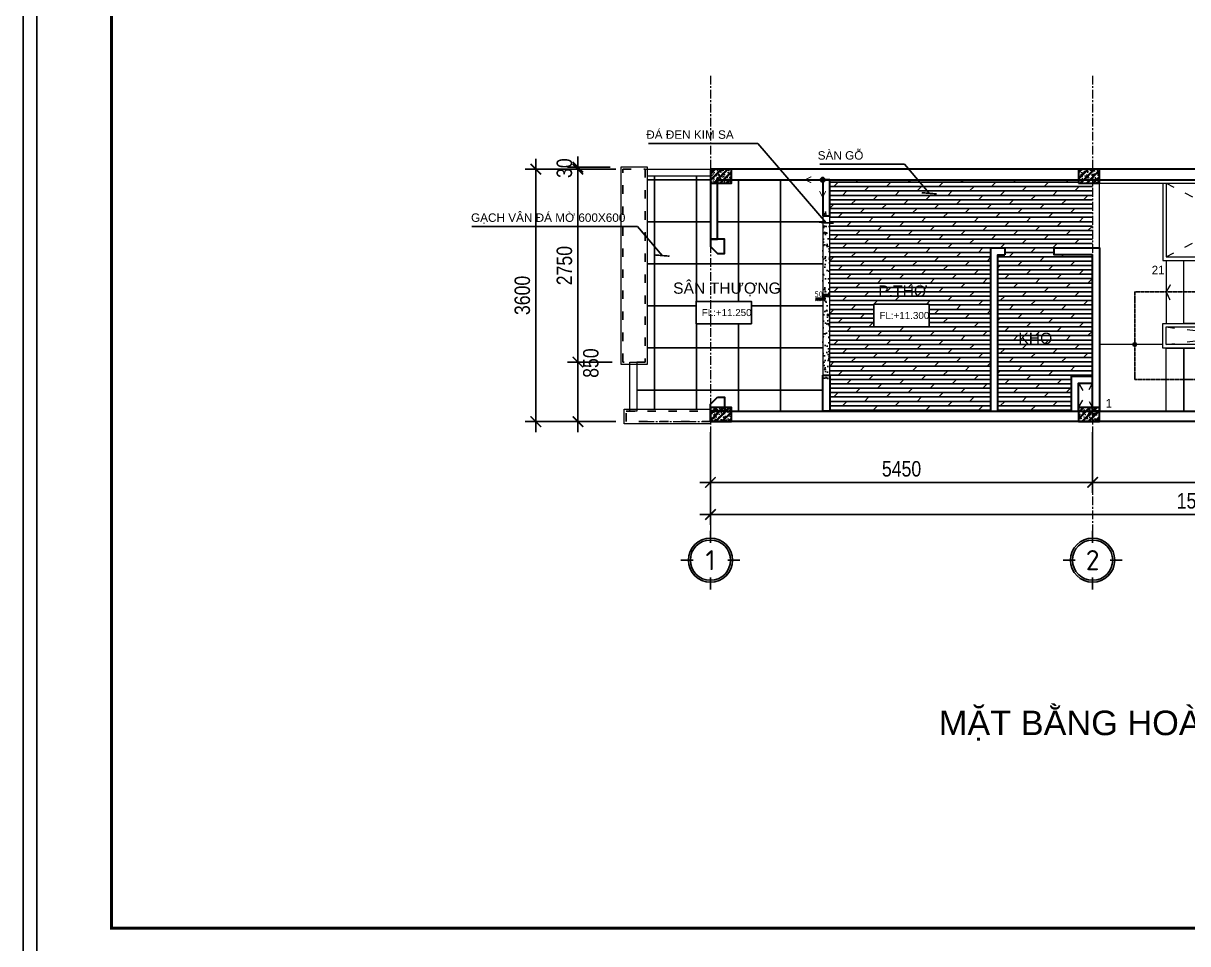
# Model space of a CAD drawing. Header units: inches. Extents: x 236662 to 497023, y -248575 to 81795.
# Drawn here: x 352879 to 369485, y -53108 to -39983 of the extents above; entities that cross this region are included whole.
import ezdxf
from ezdxf.enums import TextEntityAlignment as Align

# ---------------------------------------------------------------- set-up
doc = ezdxf.new("R2010")
doc.units = ezdxf.units.IN
doc.header["$LTSCALE"] = 10
doc.header["$MEASUREMENT"] = 0
for name, pattern in [('ACAD_ISO03W100', [30, 12, -18]), ('CENTER', [2, 1.25, -0.25, 0.25, -0.25]), ('DASHED2', [0.375, 0.25, -0.125])]:
    doc.linetypes.add(name, pattern=pattern)
for name, color, linetype in [('01. HP_TEXT', 9, 'Continuous'), ('07. HP_KY HIEU', 43, 'Continuous'), ('07. HP_KY HIEU @ 1', 43, 'Continuous'), ('08. HP_DIM', 118, 'Continuous'), ('12. HP_NET KHUAT', 25, 'ACAD_ISO03W100'), ('hach', 7, 'Continuous'), ('TEXT', 2, 'Continuous')]:
    doc.layers.add(name, color=color, linetype=linetype)
for name, color, linetype, lineweight in [('02. HP_BE TONG', 1, 'Continuous', 35), ('03. HP_TUONG', 2, 'Continuous', 35), ('05. HP_TRUC', 251, 'CENTER', 5), ('06. HP_THAY 1', 134, 'Continuous', 15), ('06. HP_THAY 2', 147, 'Continuous', 13), ('09_HP_HATCH', 8, 'Continuous', 5), ('14. HP_OPENING', 250, 'ACAD_ISO03W100', 5), ('GHICHU', 7, 'Continuous', 9), ('N KHUAT', 8, 'Continuous', 5)]:
    doc.layers.add(name, color=color, linetype=linetype, lineweight=lineweight)
doc.layers.add('Tpl_Bound', color=1, linetype='Continuous', plot=False)
doc.styles.add('AVO', font='VAVOB.TTF')
doc.styles.add('BAOANNOTE', font='arial.ttf', dxfattribs={"width": 0.8})
doc.styles.add('ISOCP50', font='isocpeur.ttf')
doc.styles.get("Standard").update_dxf_attribs({"font": 'arial.ttf'})
doc.styles.add('Tahoma', font='tahoma.ttf')
doc.styles.add('TEXT (none)', font='arial.ttf')
doc.styles.add('text2', font='VHELVCN.TTF')
doc.dimstyles.new('AL-100', dxfattribs={"dimtxt": 220, "dimasz": 150, "dimexe": 150, "dimexo": 150, "dimgap": 80, "dimtad": 1, "dimdec": 0, "dimzin": 9, "dimtxsty": 'text2', "dimblk": 'ARCHTICK', "dimcen": 1, "dimdle": 150, "dimclrd": 256, "dimclre": 256, "dimclrt": 7, "dimadec": 0, "dimazin": 0, "dimtfac": 1, "dimtdec": 0, "dimtix": 1, "dimtmove": 2, "dimatfit": 3, "dimldrblk": 'ARCHTICK', "dimfxl": 1, "dimtolj": 1, "dimtzin": 0, "dimlwd": -1, "dimlwe": -1, "dimarcsym": 0})

# ---------------------------------------------------------------- blocks, each defined once
blk = doc.blocks.new('_ArchTick')
at = {"color": 0, "linetype": 'ByBlock', "const_width": 0.15}
blk.add_lwpolyline([(-0.5, -0.5), (0.5, 0.5)], dxfattribs=at)
blk = doc.blocks.new('*D1165')
at = {"layer": '08. HP_DIM', "transparency": 16777216}
for p, q in [((362679, -45814), (362679, -47137)), ((377679, -45814), (377679, -47137)), ((362529, -46987), (377829, -46987))]:
    blk.add_line(p, q, dxfattribs=at)
at = {"layer": 'Defpoints', "color": 0, "transparency": 16777216}
for p in [(362679, -45664), (377679, -45664), (377679, -46987)]:
    blk.add_point(p, dxfattribs=at)
at = {"layer": '08. HP_DIM', "transparency": 16777216, "xscale": 150, "yscale": 150, "zscale": 150, "rotation": 180}
blk.add_blockref('_ArchTick', (362679, -46987), dxfattribs=at)
at = {"layer": '08. HP_DIM', "transparency": 16777216, "xscale": 150, "yscale": 150, "zscale": 150}
blk.add_blockref('_ArchTick', (377679, -46987), dxfattribs=at)
at = {"layer": '08. HP_DIM', "color": 7, "transparency": 16777216, "insert": (369679, -46795), "char_height": 220, "attachment_point": 5, "style": 'text2'}
blk.add_mtext('\\A1;15000', dxfattribs=at)
blk = doc.blocks.new('grid test1')
at = {"ltscale": 20}
for p, q in [((0, 440), (0, 260)), ((-260, 0), (-440, 0)), ((440, 0), (260, 0)), ((0, -260), (0, -440))]:
    blk.add_line(p, q, dxfattribs=at)
at = {"color": 251, "ltscale": 20, "true_color": 0x636466}
for radius in [330, 300]:
    blk.add_circle((0, 0), radius, dxfattribs=at)
at = {"layer": '01. HP_TEXT', "color": 2, "ltscale": 20, "true_color": 0xf1eb1f, "style": 'ISOCP50'}
blk.add_attdef('GRID', text='', height=300, dxfattribs=at).set_placement((-37, 0), align=Align.MIDDLE_CENTER)
blk = doc.blocks.new('zcsadsdasd3')
at = {"layer": '05. HP_TRUC', "ltscale": 10}
for p, q in [((-15000, 4933), (-15000, -1554)), ((-9550, 4933), (-9550, -1554)), ((-15930, 3600), (1239, 3600)), ((-15930, 0), (1239, 0))]:
    blk.add_line(p, q, dxfattribs=at)
at = {"layer": '07. HP_KY HIEU @ 1', "ltscale": 20}
ref = blk.add_blockref('grid test1', (-15000, -1975), dxfattribs=dict(at, xscale=0.9555000001564621, yscale=0.9555000001564621, zscale=0.9555000001564621))
ref.add_attrib('GRID', '1', dxfattribs={"layer": 'TEXT', "ltscale": 20, "height": 287, "style": 'ISOCP50'}).set_placement((-15000, -1975), align=Align.MIDDLE_CENTER)
ref = blk.add_blockref('grid test1', (-9550, -1975), dxfattribs=dict(at, xscale=0.9555000001564621, yscale=0.9555000001564621, zscale=0.9555000001564621))
ref.add_attrib('GRID', '2', dxfattribs={"layer": 'TEXT', "ltscale": 20, "height": 287, "style": 'ISOCP50'}).set_placement((-9550, -1975), align=Align.MIDDLE_CENTER)
blk = doc.blocks.new('*D1180')
at = {"layer": '08. HP_DIM', "transparency": 16777216}
for p, q in [((360189, -41914), (360189, -45814)), ((361329, -42064), (360039, -42064)), ((361329, -45664), (360039, -45664))]:
    blk.add_line(p, q, dxfattribs=at)
at = {"layer": 'Defpoints', "color": 0, "transparency": 16777216}
for p in [(361479, -42064, 6), (360189, -45664), (361479, -45664, 6)]:
    blk.add_point(p, dxfattribs=at)
at = {"layer": '08. HP_DIM', "transparency": 16777216, "xscale": 150, "yscale": 150, "zscale": 150}
for p, rotation in [((360189, -42064), 90), ((360189, -45664), 270)]:
    blk.add_blockref('_ArchTick', p, dxfattribs=dict(at, rotation=rotation))
at = {"layer": '08. HP_DIM', "color": 7, "transparency": 16777216, "insert": (359997, -43864), "char_height": 220, "attachment_point": 5, "rotation": 90, "style": 'text2'}
blk.add_mtext('\\A1;3600', dxfattribs=at)
blk = doc.blocks.new('KHUNG TEN A-3')
at = {"layer": '02. HP_BE TONG', "color": 1, "const_width": 0.5}
blk.add_lwpolyline([(15, 5), (415, 5), (415, 292), (15, 292)], close=True, dxfattribs=at)
at = {"layer": '06. HP_THAY 1'}
blk.add_lwpolyline([(0, 297), (420, 297), (420, 0), (0, 0)], close=True, dxfattribs=at)
at = {"layer": 'Defpoints'}
blk.add_lwpolyline([(0, 0), (420, 0), (420, 297), (0, 297)], close=True, dxfattribs=at)
blk = doc.blocks.new('Level mark - Plan 2')
blk.add_lwpolyline([(12.53, 0.4), (12.53, 3.6), (4.64, 3.6), (4.64, 0.4)], close=True)
at = {"style": 'BAOANNOTE', "flags": 8}
blk.add_attdef('FL%%P0.000', text='', height=2, dxfattribs=at).set_placement((9, 2), align=Align.MIDDLE_CENTER)
blk = doc.blocks.new('*D1331')
at = {"layer": '08. HP_DIM', "transparency": 16777216}
for p, q in [((-9550, -3750), (-9550, -4616)), ((-5450, -3750), (-5450, -4616)), ((-9700, -4466), (-5300, -4466))]:
    blk.add_line(p, q, dxfattribs=at)
at = {"layer": 'Defpoints', "color": 0, "transparency": 16777216}
for p in [(-9550, -3600), (-5450, -3600), (-5450, -4466)]:
    blk.add_point(p, dxfattribs=at)
at = {"layer": '08. HP_DIM', "transparency": 16777216, "xscale": 150, "yscale": 150, "zscale": 150, "rotation": 180}
blk.add_blockref('_ArchTick', (-9550, -4466), dxfattribs=at)
at = {"layer": '08. HP_DIM', "transparency": 16777216, "xscale": 150, "yscale": 150, "zscale": 150}
blk.add_blockref('_ArchTick', (-5450, -4466), dxfattribs=at)
at = {"layer": '08. HP_DIM', "color": 7, "transparency": 16777216, "insert": (-7500, -4274), "char_height": 220, "attachment_point": 5, "style": 'text2'}
blk.add_mtext('\\A1;4100', dxfattribs=at)
blk = doc.blocks.new('*D1333')
at = {"layer": '08. HP_DIM', "transparency": 16777216}
for p, q in [((-15000, -3750), (-15000, -5073)), ((0, -3750), (0, -5073)), ((-15150, -4923), (150, -4923))]:
    blk.add_line(p, q, dxfattribs=at)
at = {"layer": 'Defpoints', "color": 0, "transparency": 16777216}
for p in [(-15000, -3600), (0, -3600), (0, -4923)]:
    blk.add_point(p, dxfattribs=at)
at = {"layer": '08. HP_DIM', "transparency": 16777216, "xscale": 150, "yscale": 150, "zscale": 150, "rotation": 180}
blk.add_blockref('_ArchTick', (-15000, -4923), dxfattribs=at)
at = {"layer": '08. HP_DIM', "transparency": 16777216, "xscale": 150, "yscale": 150, "zscale": 150}
blk.add_blockref('_ArchTick', (0, -4923), dxfattribs=at)
at = {"layer": '08. HP_DIM', "color": 7, "transparency": 16777216, "insert": (-8000, -4731), "char_height": 220, "attachment_point": 5, "style": 'text2'}
blk.add_mtext('\\A1;15000', dxfattribs=at)
blk = doc.blocks.new('*D1334')
at = {"layer": '08. HP_DIM', "transparency": 16777216}
for p, q in [((-15000, -3750), (-15000, -4616)), ((-9550, -3750), (-9550, -4616)), ((-9400, -4466), (-15150, -4466))]:
    blk.add_line(p, q, dxfattribs=at)
at = {"layer": 'Defpoints', "color": 0, "transparency": 16777216}
for p in [(-15000, -3600), (-9550, -3600), (-15000, -4466)]:
    blk.add_point(p, dxfattribs=at)
at = {"layer": '08. HP_DIM', "transparency": 16777216, "xscale": 150, "yscale": 150, "zscale": 150, "rotation": 180}
blk.add_blockref('_ArchTick', (-15000, -4466), dxfattribs=at)
at = {"layer": '08. HP_DIM', "transparency": 16777216, "xscale": 150, "yscale": 150, "zscale": 150}
blk.add_blockref('_ArchTick', (-9550, -4466), dxfattribs=at)
at = {"layer": '08. HP_DIM', "color": 7, "transparency": 16777216, "insert": (-12275, -4274), "char_height": 220, "attachment_point": 5, "style": 'text2'}
blk.add_mtext('\\A1;5450', dxfattribs=at)
blk = doc.blocks.new('COT')
at = {"layer": '09_HP_HATCH'}
h = blk.add_hatch(dxfattribs=at)
h.set_pattern_fill('CHAU-01', color=256, scale=15, pattern_type=2)
h.set_pattern_definition([(50, (-55276.965, -37444.2), (107.58903, -9.41282), [11.25, -123.75]), (355, (-55276.97, -37444.2), (-20.8127, 112.82882), [9, -99]), (100.4514, (-55268, -37444.99), (86.7764, 103.41593), [9.56103, -105.17132]), (46.1842, (-55276.97, -37414.2), (160.08616, -24.82785), [16.875, -185.625]), (96.6356, (-55263.62, -37416.27), (140.1994, 146.11768), [14.34154, -157.75695]), (351.1842, (-55276.97, -37414.2), (140.1993, 146.1178), [13.5, -148.5]), (21, (-55261.965, -37421.7), (89.53606, -60.39283), [11.25, -123.75]), (326, (-55261.97, -37421.7), (36.4973, 108.7725), [9, -99]), (71.4514, (-55254.5, -37426.73), (126.0334, 48.37957), [9.56103, -105.17132]), (37.5, (-55276.965, -37444.2), (1.823978, 49.934078), [0, -97.8, 0, -100.5, 0, -99.375]), (7.5, (-55276.965, -37444.2), (39.46043, 59.161757), [0, -57.3, 0, -95.55, 0, -37.875]), (327.5, (-55310.415, -37444.2), (80.073365, -3.38323), [0, -37.5, 0, -117, 0, -155.25]), (317.5, (-55325.415, -37444.2), (87.477925, 15.01575), [0, -48.75, 0, -77.7, 0, -110.25]), (45, (-55276.965, -37444.2), (-45.07806, 45.07806), []), (45, (-55276.965, -37425.827), (-45.07806, 45.07806), [])])
h.paths.add_polyline_path([(0, -200), (300, -200), (300, 0), (0, 0)])
at = {"layer": '02. HP_BE TONG'}
blk.add_lwpolyline([(0, -200), (300, -200), (300, 0), (0, 0)], close=True, dxfattribs=at)
blk = doc.blocks.new('ádasdwdczxzc')
at = {"layer": '03. HP_TUONG'}
for p in [(-15000, 3600), (-9750, 3600), (-5550, 3600), (-300, 3600), (-15000, 200), (-9750, 200), (-5550, 200), (-300, 200)]:
    blk.add_blockref('COT', p, dxfattribs=at)
blk = doc.blocks.new('Step Symbol - Metric')
h = blk.add_hatch()
h.set_pattern_fill('_USER', color=0, angle=45, style=0, pattern_type=0)
h.set_pattern_definition([(45, (0, 4), (-0.70711, 0.70711), [])])
h.paths.add_polyline_path([(8, 0), (8, -3), (-3, -3), (-3, 1), (-8, 1), (-8, 4), (0, 4), (0, 0)])
at = {"color": 0}
blk.add_lwpolyline([(8, 0), (0, 0), (0, 4), (-8, 4)], dxfattribs=at)
blk.add_attdef('Step', (2, 2), '', height=3, dxfattribs=at)
blk = doc.blocks.new('*D1214')
at = {"layer": '08. HP_DIM', "transparency": 16777216}
for p, q in [((360789, -44814), (360789, -44664)), ((361279, -44814), (360639, -44814)), ((360789, -45664), (360789, -44814)), ((361329, -45664), (360639, -45664)), ((360789, -45664), (360789, -45814))]:
    blk.add_line(p, q, dxfattribs=at)
at = {"layer": 'Defpoints', "color": 0, "transparency": 16777216}
for p in [(360789, -44814), (361429, -44814, -319), (361479, -45664, -319)]:
    blk.add_point(p, dxfattribs=at)
at = {"layer": '08. HP_DIM', "transparency": 16777216, "xscale": 150, "yscale": 150, "zscale": 150}
for p, rotation in [((360789, -44814), 270), ((360789, -45664), 90)]:
    blk.add_blockref('_ArchTick', p, dxfattribs=dict(at, rotation=rotation))
at = {"layer": '08. HP_DIM', "color": 7, "transparency": 16777216, "insert": (360974, -44829), "char_height": 220, "attachment_point": 5, "rotation": 90, "style": 'text2'}
blk.add_mtext('\\A1;850', dxfattribs=at)
blk = doc.blocks.new('*D1215')
at = {"layer": '08. HP_DIM', "transparency": 16777216}
for p, q in [((360789, -44964), (360789, -41914)), ((361279, -42064), (360639, -42064)), ((361279, -44814), (360639, -44814))]:
    blk.add_line(p, q, dxfattribs=at)
at = {"layer": 'Defpoints', "color": 0, "transparency": 16777216}
for p in [(360789, -42064), (361429, -42064, -319), (361429, -44814, -319)]:
    blk.add_point(p, dxfattribs=at)
at = {"layer": '08. HP_DIM', "transparency": 16777216, "xscale": 150, "yscale": 150, "zscale": 150}
for p, rotation in [((360789, -42064), 90), ((360789, -44814), 270)]:
    blk.add_blockref('_ArchTick', p, dxfattribs=dict(at, rotation=rotation))
at = {"layer": '08. HP_DIM', "color": 7, "transparency": 16777216, "insert": (360597, -43439), "char_height": 220, "attachment_point": 5, "rotation": 90, "style": 'text2'}
blk.add_mtext('\\A1;2750', dxfattribs=at)
blk = doc.blocks.new('*D1216')
at = {"layer": '08. HP_DIM', "transparency": 16777216}
for p, q in [((360789, -42034), (360789, -41884)), ((361249, -42034), (360639, -42034)), ((361279, -42064), (360639, -42064)), ((360789, -42064), (360789, -42034)), ((360789, -42064), (360789, -42214))]:
    blk.add_line(p, q, dxfattribs=at)
at = {"layer": 'Defpoints', "color": 0, "transparency": 16777216}
for p in [(360789, -42034), (361399, -42034, -319), (361429, -42064, -319)]:
    blk.add_point(p, dxfattribs=at)
at = {"layer": '08. HP_DIM', "transparency": 16777216, "xscale": 150, "yscale": 150, "zscale": 150}
for p, rotation in [((360789, -42034), 270), ((360789, -42064), 90)]:
    blk.add_blockref('_ArchTick', p, dxfattribs=dict(at, rotation=rotation))
at = {"layer": '08. HP_DIM', "color": 7, "transparency": 16777216, "insert": (360597, -42049), "char_height": 220, "attachment_point": 5, "rotation": 90, "style": 'text2'}
blk.add_mtext('\\A1;30', dxfattribs=at)
blk = doc.blocks.new('DINHVIGACH')
at = {"linetype": 'Continuous'}
h = blk.add_hatch(color=256, dxfattribs=at)
edge = h.paths.add_edge_path()
edge.add_ellipse((0, 0), major_axis=(133, 0), ratio=1, start_angle=-0.00147, end_angle=359.99853, ccw=False)
at = {"const_width": 50}
for points in [[(0, 0), (1000, 0)], [(0, -1000), (0, 0)], [(648, 175), (1000, 0), (648, -175)], [(-175, -648), (0, -1000), (175, -648)]]:
    blk.add_lwpolyline(points, dxfattribs=at)
at = {"extrusion": (0, 0, -1)}
blk.add_ellipse((0, 0), major_axis=(133, 0), ratio=1, start_param=0.000026, end_param=6.283211, dxfattribs=at)
blk = doc.blocks.new('mb tang 4')
at = {"layer": '07. HP_KY HIEU'}
h = blk.add_hatch(color=256, dxfattribs=at)
h.dxf.hatch_style = 1
edge = h.paths.add_edge_path()
edge.add_arc((-8950, -2500), 25, 0, 360)
at = {"layer": '03. HP_TUONG'}
blk.add_line((-10800, -1120), (-10800, -1220), dxfattribs=at)
for points in [[(-4350, 0), (-15000, 0), (-15000, -1000), (-14900, -1000), (-14900, -150), (-4350, -150)], [(-13400, -665), (-13300, -665), (-13300, -150), (-13400, -150)], [(-14900, -1200), (-14800, -1200), (-14800, -1000), (-15000, -1000), (-15000, -1100)], [(-13400, -2935), (-13300, -2935), (-13300, -3450), (-13400, -3450)], [(-14900, -3250), (-14800, -3250), (-14800, -3450), (-15000, -3450), (-15000, -3350)]]:
    blk.add_lwpolyline(points, close=True, dxfattribs=at)
for points in [[(-11000, -3450), (-11000, -1120), (-10800, -1120)], [(-9550, -1220), (-10100, -1220), (-10100, -1120), (-9450, -1120), (-9450, -3450), (-9550, -3450), (-9550, -1220)], [(-10900, -3450), (-10900, -1220), (-10800, -1220)], [(-750, -2200), (0, -2200), (0, -3600), (-15000, -3600), (-15000, -3450), (-14850, -3450), (-14850, -3450), (-150, -3450), (-150, -2300), (-750, -2300)], [(-9850, -3450), (-9850, -2950), (-9550, -2950)], [(-9750, -3450), (-9750, -3050), (-9550, -3050)]]:
    blk.add_lwpolyline(points, dxfattribs=at)
at = {"layer": '06. HP_THAY 1'}
for p, q in [((-8500, -200), (-8500, -1250)), ((-8500, -1250), (-6500, -1250))]:
    blk.add_line(p, q, dxfattribs=at)
for points in [[(-15900, 30), (-16280, 30), (-16280, -2780), (-15900, -2780)], [(-15900, 0), (-15000, 0), (-15000, -100), (-15900, -100)], [(-9450, -200), (-5550, -200), (-5550, -150), (-9450, -150)], [(-6450, -2200), (-6450, -2550), (-8550, -2550), (-8550, -2200)], [(-8500, -2250), (-6500, -2250), (-6500, -2500), (-8500, -2500)], [(-16150, -2750), (-16050, -2750), (-16050, -3450), (-16150, -3450)], [(-16230, -3420), (-15000, -3420), (-15000, -3630), (-16230, -3630)]]:
    blk.add_lwpolyline(points, close=True, dxfattribs=at)
blk.add_lwpolyline([(-8550, -200), (-8550, -1300), (-6450, -1300), (-6450, -200)], dxfattribs=at)
at = {"layer": '06. HP_THAY 2'}
for p, q in [((-9450, -1120), (-9450, -150)), ((-8500, -1300), (-8500, -2200))]:
    blk.add_line(p, q, dxfattribs=at)
for points in [[(-13300, -665), (-13400, -665), (-13400, -2935), (-13300, -2935)], [(-8250, -2200), (-8250, -1300), (-8000, -1300), (-8000, -2200)], [(-8500, -3450), (-8500, -2550), (-8250, -2550), (-8250, -3450)], [(-8250, -3450), (-8250, -2550), (-8000, -2550), (-8000, -3450)]]:
    blk.add_lwpolyline(points, close=True, dxfattribs=at)
blk.add_lwpolyline([(-8550, -2500), (-9450, -2500), (-9450, -3450), (-8500, -3450), (-8500, -2550)], dxfattribs=at)
at = {"layer": '07. HP_KY HIEU', "linetype": 'DASHED2'}
blk.add_lwpolyline([(-8950, -1750), (-8950, -3000), (-6050, -3000), (-6050, -1750)], close=True, dxfattribs=at)
at = {"layer": '07. HP_KY HIEU'}
blk.add_circle((-8950, -2500), 25, dxfattribs=at)
at = {"layer": '12. HP_NET KHUAT'}
for points in [[(-16250, 0), (-15930, 0), (-15930, -2750), (-16250, -2750)], [(-16200, -3450), (-15000, -3450), (-15000, -3600), (-16200, -3600)]]:
    blk.add_lwpolyline(points, close=True, dxfattribs=at)
at = {"layer": '14. HP_OPENING'}
for p, q in [((-8500, -200), (-6500, -1250)), ((-8500, -1250), (-6500, -200)), ((-8500, -2250), (-6500, -2500)), ((-8500, -2500), (-6500, -2250)), ((-9750, -3050), (-9550, -3400)), ((-9750, -3400), (-9550, -3050))]:
    blk.add_line(p, q, dxfattribs=at)
at = {"layer": 'N KHUAT', "linetype": 'Continuous', "const_width": 20}
blk.add_lwpolyline([(-8446.4, -1865.5), (-8500, -1750), (-8439.4, -1646)], dxfattribs=at)
ref = blk.add_blockref('Level mark - Plan 2', (-15669.3, -2244.6), dxfattribs=dict(xscale=100, yscale=100, zscale=100))
ref.add_attrib('FL%%P0.000', 'FL:+11.250', dxfattribs={"height": 100, "style": 'BAOANNOTE'}).set_placement((-14769.3, -2044.6), align=Align.MIDDLE_CENTER)
ref = blk.add_blockref('Level mark - Plan 2', (-13134.8, -2285.7), dxfattribs=dict(xscale=100, yscale=100, zscale=100))
ref.add_attrib('FL%%P0.000', 'FL:+11.300', dxfattribs={"height": 100, "style": 'BAOANNOTE'}).set_placement((-12234.8, -2085.7), align=Align.MIDDLE_CENTER)
at = {"layer": '07. HP_KY HIEU @ 1'}
ref = blk.add_blockref('Step Symbol - Metric', (-13400, -1837.1), dxfattribs=dict(at, xscale=-12.5, yscale=12.5, zscale=12.5))
ref.add_attrib('Step', '50', (-13514.3, -1818.7), dxfattribs={"layer": '0', "color": 7, "height": 75, "style": 'Tahoma'})
at = {"layer": '08. HP_DIM'}
blk.add_blockref('ádasdwdczxzc', (0, -3600), dxfattribs=at)
at = {"layer": '01. HP_TEXT', "style": 'TEXT (none)'}
for s, p in [('SÂN THƯỢNG', (-15532.8, -1775.8)), ('P.THỜ', (-12607.4, -1816.9)), ('KHO', (-10609.6, -2491.5))]:
    blk.add_text(s, height=159.88, dxfattribs=at).set_placement(p)
at = {"layer": 'GHICHU', "color": 0, "linetype": 'Continuous', "style": 'AVO'}
for s, p in [('21', (-8706.7, -1497.8)), ('1', (-9364.4, -3399.4))]:
    blk.add_text(s, height=121, dxfattribs=at).set_placement(p)
at = {"layer": '08. HP_DIM'}
dim = blk.add_linear_dim(base=(0, -4922.9), p1=(-15000, -3600), p2=(0, -3600), dimstyle='AL-100', dxfattribs=at)
dim.commit()
dim.dimension.update_dxf_attribs({"geometry": '*D1333', "text_midpoint": (-8000, -4730.6), "dimtype": 128})
for base, p2, picture, middle in [((-15000, -4466), (-15000, -3600), '*D1334', (-12275, -4273.6)), ((-5450, -4466), (-5450, -3600), '*D1331', (-7500, -4273.6))]:
    dim = blk.add_linear_dim(base=base, p1=(-9550, -3600), p2=p2, dimstyle='AL-100', dxfattribs=at)
    dim.commit()
    dim.dimension.update_dxf_attribs({"geometry": picture, "text_midpoint": middle})

msp = doc.modelspace()

# ---------------------------------------------------------------- hatches: boundary and pattern name
at = {"layer": 'hach'}
h = msp.add_hatch(dxfattribs=at)
h.set_pattern_fill('_USER', color=8, scale=600, angle=90, pattern_type=0)
h.set_pattern_definition([(90, (364279.3, -42213.97), (-600, 4e-14), [])])
h.paths.add_polyline_path([(364279.3, -42664), (364279.3, -42214), (362979.3, -42214), (362979.3, -42264), (362779.3, -42264), (362779.3, -43064), (362879.3, -43064), (362879.3, -43264), (362779.3, -43264), (362679.3, -43164), (362679.3, -43948.5), (363262.6, -43948.5), (363262.6, -44268.5), (362679.3, -44268.5), (362679.3, -45414), (362779.3, -45314), (362879.3, -45314), (362879.3, -45464), (362979.3, -45464), (362979.3, -45514), (364279.3, -45514), (364279.3, -45064)])
h.paths.add_polyline_path([(362679.3, -42164), (361779.3, -42164), (361779.3, -44844), (361629.3, -44844), (361629.3, -45484), (362679.3, -45484), (362679.3, -45414), (362679.3, -44268.5), (362474.2, -44268.5), (362474.2, -43948.5), (362679.3, -43948.5)])
h.paths.add_polyline_path([(364145.5, -43903.7), (364297.2, -43903.7), (364297.2, -43786.6), (364145.5, -43786.6)], flags=9)
h.paths.add_polyline_path([(362087.6, -43934.1), (363741.7, -43934.1), (363741.7, -43580.6), (362087.6, -43580.6)], flags=9)
h = msp.add_hatch(dxfattribs=at)
h.set_pattern_fill('_USER', color=8, scale=600, pattern_type=0)
h.set_pattern_definition([(0, (364279.3, -42213.97), (0, 600), [])])
h.paths.add_polyline_path([(364279.3, -42664), (364279.3, -42214), (362979.3, -42214), (362979.3, -42264), (362779.3, -42264), (362779.3, -43064), (362879.3, -43064), (362879.3, -43264), (362779.3, -43264), (362679.3, -43164), (362679.3, -43948.5), (363262.6, -43948.5), (363262.6, -44268.5), (362679.3, -44268.5), (362679.3, -45414), (362779.3, -45314), (362879.3, -45314), (362879.3, -45464), (362979.3, -45464), (362979.3, -45514), (364279.3, -45514), (364279.3, -45064)])
h.paths.add_polyline_path([(362679.3, -42164), (361779.3, -42164), (361779.3, -44844), (361629.3, -44844), (361629.3, -45484), (362679.3, -45484), (362679.3, -45414), (362679.3, -44268.5), (362474.2, -44268.5), (362474.2, -43948.5), (362679.3, -43948.5)])
h.paths.add_polyline_path([(364145.5, -43903.7), (364297.2, -43903.7), (364297.2, -43786.6), (364145.5, -43786.6)], flags=9)
h.paths.add_polyline_path([(362087.6, -43934.1), (363741.7, -43934.1), (363741.7, -43580.6), (362087.6, -43580.6)], flags=9)
h = msp.add_hatch(dxfattribs=at)
h.set_pattern_fill('DOLMIT', color=8, scale=250)
h.set_pattern_definition([(0, (0, 0), (0, 62.5), []), (45, (0, 0), (-125, 125), [88.38835, -176.7767])])
h.paths.add_polyline_path([(368129.3, -42264), (367929.3, -42264), (367929.3, -42214), (364379.3, -42214), (364379.3, -42664), (364379.3, -45064), (364379.3, -45514), (366679.3, -45514), (366679.3, -43184), (366879.3, -43184), (366879.3, -43284), (366779.3, -43284), (366779.3, -45514), (367829.3, -45514), (367829.3, -45014), (368129.3, -45014), (368129.3, -43284), (367579.3, -43284), (367579.3, -43184), (368129.3, -43184)])
h.paths.add_polyline_path([(365797, -43989.7), (365797, -44309.7), (365008.6, -44309.7), (365008.6, -43989.7)], flags=16)
h.paths.add_polyline_path([(365063.6, -44227), (365825.4, -44227), (365825.4, -44073.7), (365063.6, -44073.7)], flags=24)
h.paths.add_polyline_path([(367028.4, -44599.5), (367595.1, -44599.5), (367595.1, -44351.4), (367028.4, -44351.4)], flags=24)
h.paths.add_polyline_path([(365021.2, -43934.3), (365822.9, -43934.3), (365822.9, -43629.9), (365021.2, -43629.9)], flags=24)
h = msp.add_hatch(dxfattribs=at)
h.set_pattern_fill('AR-CONC', color=8, scale=25)
h.set_pattern_definition([(50, (0, 0), (179.315046, -15.688034), [18.75, -206.25]), (355, (0, 0), (-34.68783, 188.04803), [15, -165]), (100.451444, (14.94, -1.3), (144.62721, 172.36), [15.93505, -175.28553]), (46.1842, (0, 50), (266.81033, -41.37982), [28.125, -309.375]), (96.635635, (22.23, 46.55), (233.66549, 243.52965), [23.90259, -262.92844]), (351.18416, (0, 50), (233.66549, 243.52965), [22.5, -247.5]), (21, (25, 37.5), (149.226763, -100.65472), [18.75, -206.25]), (326, (25, 37.5), (60.82883, 181.28751), [15, -165]), (71.451445, (37.44, 29.11), (210.055594, 80.63279), [15.93505, -175.28553]), (37.5, (0, 0), (3.039964, 83.223463), [0, -163, 0, -167.5, 0, -165.625]), (7.5, (0, 0), (65.767384, 98.602928), [0, -95.5, 0, -159.25, 0, -63.125]), (327.5, (-55.75, 0), (133.455609, -5.638718), [0, -62.5, 0, -195, 0, -258.75]), (317.5, (-80.75, 0), (145.796542, 25.026246), [0, -81.25, 0, -129.5, 0, -183.75])])
h.paths.add_polyline_path([(364379.3, -42664), (364279.3, -42664), (364279.3, -43851), (364379.3, -43851)])
h.paths.add_polyline_path([(364379.3, -43851), (364279.3, -43851), (364279.3, -45064), (364379.3, -45064)])

# ---------------------------------------------------------------- linework, layer by layer
at = {"layer": 'Tpl_Bound', "color": 1}
for points in [[(317662, -53307.6), (317662, -28403.8), (353071.4, -28403.8), (353071.4, -53307.6)], [(352879.4, -53307.6), (352879.4, -28403.8), (388288.8, -28403.8), (388288.8, -53307.6)]]:
    msp.add_lwpolyline(points, close=True, dxfattribs=at)

# ---------------------------------------------------------------- block references
at = {"color": 1, "xscale": 83.85096877510341, "yscale": 83.85096877510341, "zscale": 83.85096877510341}
msp.add_blockref('KHUNG TEN A-3', (352879.4, -53307.6, 20.6), dxfattribs=at)
msp.add_blockref('mb tang 4', (377679.3, -42064))
at = {"layer": '07. HP_KY HIEU', "xscale": 0.25, "yscale": 0.25, "zscale": 0.25, "rotation": 270}
msp.add_blockref('DINHVIGACH', (364279.3, -42214), dxfattribs=at)
at = {"layer": '08. HP_DIM'}
msp.add_blockref('zcsadsdasd3', (377679.3, -45664), dxfattribs=at)

# ---------------------------------------------------------------- texts
at = {"layer": '01. HP_TEXT', "style": 'TEXT (none)'}
for s, height, p in [('ĐÁ ĐEN KIM SA', 119.907, (361763.6, -41630.4, -324.9)), ('SÀN GỖ', 119.91, (364208.4, -41927.3, -6.3)), ('GẠCH VÂN ĐÁ MỜ 600X600', 119.907, (359264.8, -42814.7, -6.3)), ('MẶT BẰNG HOÀN THIỆN SÀN TẦNG 4 TL:1/100', 350, (365936, -50134.6))]:
    msp.add_text(s, height=height, dxfattribs=at).set_placement(p)

# ---------------------------------------------------------------- dimensions: what is measured, and where the dimension line sits
at = {"layer": '08. HP_DIM'}
for base, p1, p2, picture, middle in [((360189.1, -45664, -6.3), (361479.3, -42064), (361479.3, -45664), '*D1180', (359996.7, -43864, -6.3)), ((360789.1, -42034, 318.6), (361429.3, -42064), (361399.3, -42034), '*D1216', (360596.7, -42049, 318.6)), ((360789.1, -42064, 318.6), (361429.3, -44814), (361429.3, -42064), '*D1215', (360596.7, -43439, 318.6))]:
    dim = msp.add_linear_dim(base=base, p1=p1, p2=p2, angle=90, dimstyle='AL-100', dxfattribs=at)
    dim.commit()
    dim.dimension.update_dxf_attribs({"geometry": picture, "text_midpoint": middle})
dim = msp.add_linear_dim(base=(360789.1, -44814, 318.6), p1=(361479.3, -45664), p2=(361429.3, -44814), angle=90, dimstyle='AL-100', dxfattribs=at)
dim.commit()
dim.dimension.update_dxf_attribs({"geometry": '*D1214', "text_midpoint": (360974, -44829, 318.6), "dimtype": 160})
dim = msp.add_linear_dim(base=(377679.3, -46986.9), p1=(362679.3, -45664), p2=(377679.3, -45664), dimstyle='AL-100', dxfattribs=at)
dim.commit()
dim.dimension.update_dxf_attribs({"geometry": '*D1165', "text_midpoint": (369679.3, -46794.5), "dimtype": 160})

# ---------------------------------------------------------------- leaders
at = {"layer": '07. HP_KY HIEU'}
for points in [[(364331.1, -42828, -324.9), (363354.6, -41697.1, -324.9), (361793.8, -41697.1, -324.9)], [(365798.7, -42408, -6.3), (365447.5, -41993.9, -6.3), (364238.7, -41993.9, -6.3)], [(361989.3, -43295.5, -6.3), (361638.1, -42881.4, -6.3), (359275.4, -42881.4, -6.3)]]:
    msp.add_leader(points, dimstyle='AL-100', override={"dimgap": 80, "dimtad": 0}, dxfattribs=at)

doc.saveas('drawing.dxf')
